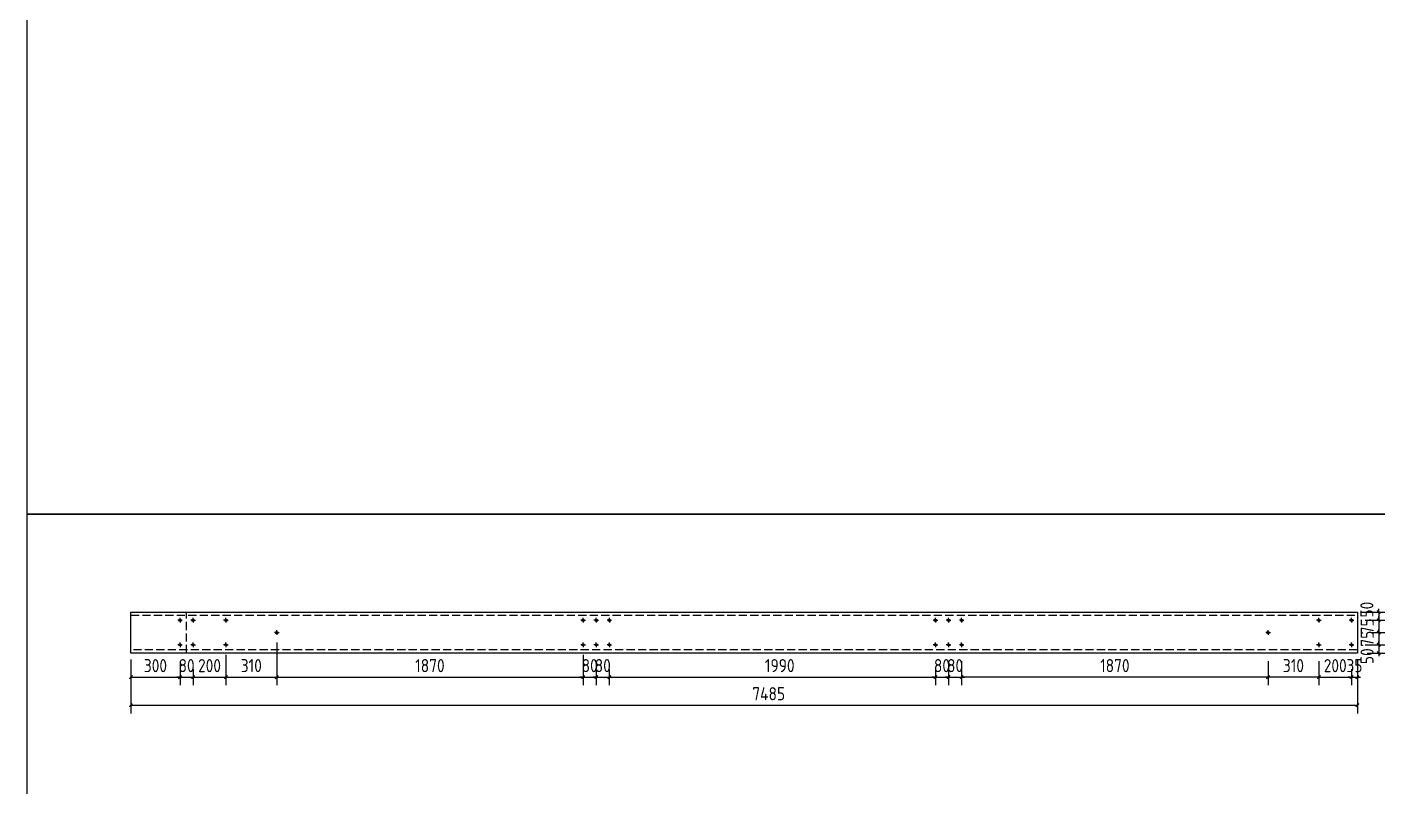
# Model space of a CAD drawing. Extents: x 810015 to 1451442, y -271755 to 145013.
# Drawn here: x 1097974 to 1139198, y -22396 to 782 of the extents above; entities that cross this region are included whole.
import ezdxf

# ---------------------------------------------------------------- set-up
doc = ezdxf.new("R2010")
doc.units = 0
doc.header["$LTSCALE"] = 1000
doc.header["$MEASUREMENT"] = 0
doc.linetypes.add('DASH', pattern=[0.35, 0.25, -0.1])
doc.styles.get("Standard").update_dxf_attribs({"font": 'gbenor.shx', "bigfont": 'gbcbig.shx'})
doc.dimstyles.get("Standard").update_dxf_attribs({"dimscale": 100, "dimtxt": 2.5, "dimasz": 1, "dimexe": 2.5, "dimexo": 3, "dimgap": 1.5, "dimtad": 1, "dimdec": 0, "dimzin": 0, "dimdsep": 46, "dimtxsty": 'Standard', "dimblk": 'ARCHTICK', "dimcen": 0.09, "dimadec": 0, "dimazin": 0, "dimtfac": 1, "dimtdec": 0, "dimtix": 1, "dimtmove": 2, "dimatfit": 3, "dimfxl": 1, "dimtolj": 1, "dimtzin": 0, "dimarcsym": 0})

# ---------------------------------------------------------------- blocks, each defined once
blk = doc.blocks.new('_ArchTick')
at = {"color": 0, "linetype": 'ByBlock', "const_width": 0.4}
blk.add_lwpolyline([(-0.5, -0.5), (0.5, 0.5)], dxfattribs=at)
blk = doc.blocks.new('*D115')
at = {"color": 0, "lineweight": -2}
for p, q in [((1102643, -18808), (1102643, -19295)), ((1103043, -18808), (1103043, -19295)), ((1102643, -19045), (1102543, -19045)), ((1102643, -19045), (1103043, -19045)), ((1103043, -19045), (1103143, -19045))]:
    blk.add_line(p, q, dxfattribs=at)
at = {"layer": 'Defpoints', "color": 0}
for p in [(1102643, -18508), (1103043, -18508), (1103043, -19045)]:
    blk.add_point(p, dxfattribs=at)
at = {"color": 0, "lineweight": -2, "xscale": 100, "yscale": 100, "zscale": 100}
blk.add_blockref('_ArchTick', (1102643, -19045), dxfattribs=at)
at = {"color": 0, "lineweight": -2, "xscale": 100, "yscale": 100, "zscale": 100, "rotation": 180}
blk.add_blockref('_ArchTick', (1103043, -19045), dxfattribs=at)
at = {"color": 0, "insert": (1102843, -18695), "char_height": 400, "attachment_point": 5}
blk.add_mtext('\\A1;80', dxfattribs=at)
blk = doc.blocks.new('*D116')
at = {"color": 0, "lineweight": -2}
for p, q in [((1103043, -18808), (1103043, -19295)), ((1104043, -18808), (1104043, -19295)), ((1103043, -19045), (1104043, -19045))]:
    blk.add_line(p, q, dxfattribs=at)
at = {"layer": 'Defpoints', "color": 0}
for p in [(1103043, -18508), (1104043, -18508), (1104043, -19045)]:
    blk.add_point(p, dxfattribs=at)
at = {"color": 0, "lineweight": -2, "xscale": 100, "yscale": 100, "zscale": 100, "rotation": 180}
blk.add_blockref('_ArchTick', (1103043, -19045), dxfattribs=at)
at = {"color": 0, "lineweight": -2, "xscale": 100, "yscale": 100, "zscale": 100}
blk.add_blockref('_ArchTick', (1104043, -19045), dxfattribs=at)
at = {"color": 0, "insert": (1103543, -18695), "char_height": 400, "attachment_point": 5}
blk.add_mtext('\\A1;200', dxfattribs=at)
blk = doc.blocks.new('*D117')
at = {"color": 0, "lineweight": -2}
for p, q in [((1114943, -18808), (1114943, -19295)), ((1115343, -18808), (1115343, -19295)), ((1114943, -19045), (1114843, -19045)), ((1114943, -19045), (1115343, -19045)), ((1115343, -19045), (1115443, -19045))]:
    blk.add_line(p, q, dxfattribs=at)
at = {"layer": 'Defpoints', "color": 0}
for p in [(1114943, -18508), (1115343, -18508), (1115343, -19045)]:
    blk.add_point(p, dxfattribs=at)
at = {"color": 0, "lineweight": -2, "xscale": 100, "yscale": 100, "zscale": 100}
blk.add_blockref('_ArchTick', (1114943, -19045), dxfattribs=at)
at = {"color": 0, "lineweight": -2, "xscale": 100, "yscale": 100, "zscale": 100, "rotation": 180}
blk.add_blockref('_ArchTick', (1115343, -19045), dxfattribs=at)
at = {"color": 0, "insert": (1115143, -18695), "char_height": 400, "attachment_point": 5}
blk.add_mtext('\\A1;80', dxfattribs=at)
blk = doc.blocks.new('*D118')
at = {"color": 0, "lineweight": -2}
for p, q in [((1115343, -18808), (1115343, -19295)), ((1115743, -18808), (1115743, -19295)), ((1115343, -19045), (1115243, -19045)), ((1115343, -19045), (1115743, -19045)), ((1115743, -19045), (1115843, -19045))]:
    blk.add_line(p, q, dxfattribs=at)
at = {"layer": 'Defpoints', "color": 0}
for p in [(1115343, -18508), (1115743, -18508), (1115743, -19045)]:
    blk.add_point(p, dxfattribs=at)
at = {"color": 0, "lineweight": -2, "xscale": 100, "yscale": 100, "zscale": 100}
blk.add_blockref('_ArchTick', (1115343, -19045), dxfattribs=at)
at = {"color": 0, "lineweight": -2, "xscale": 100, "yscale": 100, "zscale": 100, "rotation": 180}
blk.add_blockref('_ArchTick', (1115743, -19045), dxfattribs=at)
at = {"color": 0, "insert": (1115543, -18695), "char_height": 400, "attachment_point": 5}
blk.add_mtext('\\A1;80', dxfattribs=at)
blk = doc.blocks.new('*D119')
at = {"color": 0, "lineweight": -2}
for p, q in [((1115743, -18808), (1115743, -19295)), ((1125693, -18808), (1125693, -19295)), ((1115743, -19045), (1125693, -19045))]:
    blk.add_line(p, q, dxfattribs=at)
at = {"layer": 'Defpoints', "color": 0}
for p in [(1115743, -18508), (1125693, -18508), (1125693, -19045)]:
    blk.add_point(p, dxfattribs=at)
at = {"color": 0, "lineweight": -2, "xscale": 100, "yscale": 100, "zscale": 100, "rotation": 180}
blk.add_blockref('_ArchTick', (1115743, -19045), dxfattribs=at)
at = {"color": 0, "lineweight": -2, "xscale": 100, "yscale": 100, "zscale": 100}
blk.add_blockref('_ArchTick', (1125693, -19045), dxfattribs=at)
at = {"color": 0, "insert": (1120943, -18695), "char_height": 400, "attachment_point": 5}
blk.add_mtext('\\A1;1990', dxfattribs=at)
blk = doc.blocks.new('*D120')
at = {"color": 0, "lineweight": -2}
for p, q in [((1125693, -18808), (1125693, -19295)), ((1126093, -18808), (1126093, -19295)), ((1125693, -19045), (1125593, -19045)), ((1125693, -19045), (1126093, -19045)), ((1126093, -19045), (1126193, -19045))]:
    blk.add_line(p, q, dxfattribs=at)
at = {"layer": 'Defpoints', "color": 0}
for p in [(1125693, -18508), (1126093, -18508), (1126093, -19045)]:
    blk.add_point(p, dxfattribs=at)
at = {"color": 0, "lineweight": -2, "xscale": 100, "yscale": 100, "zscale": 100}
blk.add_blockref('_ArchTick', (1125693, -19045), dxfattribs=at)
at = {"color": 0, "lineweight": -2, "xscale": 100, "yscale": 100, "zscale": 100, "rotation": 180}
blk.add_blockref('_ArchTick', (1126093, -19045), dxfattribs=at)
at = {"color": 0, "insert": (1125893, -18695), "char_height": 400, "attachment_point": 5}
blk.add_mtext('\\A1;80', dxfattribs=at)
blk = doc.blocks.new('*D121')
at = {"color": 0, "lineweight": -2}
for p, q in [((1126093, -18808), (1126093, -19295)), ((1126493, -18808), (1126493, -19295)), ((1126093, -19045), (1125993, -19045)), ((1126093, -19045), (1126493, -19045)), ((1126493, -19045), (1126593, -19045))]:
    blk.add_line(p, q, dxfattribs=at)
at = {"layer": 'Defpoints', "color": 0}
for p in [(1126093, -18508), (1126493, -18508), (1126493, -19045)]:
    blk.add_point(p, dxfattribs=at)
at = {"color": 0, "lineweight": -2, "xscale": 100, "yscale": 100, "zscale": 100}
blk.add_blockref('_ArchTick', (1126093, -19045), dxfattribs=at)
at = {"color": 0, "lineweight": -2, "xscale": 100, "yscale": 100, "zscale": 100, "rotation": 180}
blk.add_blockref('_ArchTick', (1126493, -19045), dxfattribs=at)
at = {"color": 0, "insert": (1126293, -18695), "char_height": 400, "attachment_point": 5}
blk.add_mtext('\\A1;80', dxfattribs=at)
blk = doc.blocks.new('*D122')
at = {"color": 0, "lineweight": -2}
for p, q in [((1137393, -18808), (1137393, -19295)), ((1138393, -18808), (1138393, -19295)), ((1137393, -19045), (1138393, -19045))]:
    blk.add_line(p, q, dxfattribs=at)
at = {"layer": 'Defpoints', "color": 0}
for p in [(1137393, -18508), (1138393, -18508), (1138393, -19045)]:
    blk.add_point(p, dxfattribs=at)
at = {"color": 0, "lineweight": -2, "xscale": 100, "yscale": 100, "zscale": 100, "rotation": 180}
blk.add_blockref('_ArchTick', (1137393, -19045), dxfattribs=at)
at = {"color": 0, "lineweight": -2, "xscale": 100, "yscale": 100, "zscale": 100}
blk.add_blockref('_ArchTick', (1138393, -19045), dxfattribs=at)
at = {"color": 0, "insert": (1137893, -18695), "char_height": 400, "attachment_point": 5}
blk.add_mtext('\\A1;200', dxfattribs=at)
blk = doc.blocks.new('*D123')
at = {"color": 0, "lineweight": -2}
for p, q in [((1138393, -18808), (1138393, -19295)), ((1138568, -18808), (1138568, -19295)), ((1138393, -19045), (1138293, -19045)), ((1138393, -19045), (1138568, -19045)), ((1138568, -19045), (1138668, -19045))]:
    blk.add_line(p, q, dxfattribs=at)
at = {"layer": 'Defpoints', "color": 0}
for p in [(1138393, -18508), (1138568, -18508), (1138568, -19045)]:
    blk.add_point(p, dxfattribs=at)
at = {"color": 0, "lineweight": -2, "xscale": 100, "yscale": 100, "zscale": 100}
blk.add_blockref('_ArchTick', (1138393, -19045), dxfattribs=at)
at = {"color": 0, "lineweight": -2, "xscale": 100, "yscale": 100, "zscale": 100, "rotation": 180}
blk.add_blockref('_ArchTick', (1138568, -19045), dxfattribs=at)
at = {"color": 0, "insert": (1138481, -18695), "char_height": 400, "attachment_point": 5}
blk.add_mtext('\\A1;35', dxfattribs=at)
blk = doc.blocks.new('*D132')
at = {"color": 0, "lineweight": -2}
for p, q in [((1135843, -18558), (1135843, -19295)), ((1137393, -18558), (1137393, -19295)), ((1137393, -19045), (1135843, -19045))]:
    blk.add_line(p, q, dxfattribs=at)
at = {"layer": 'Defpoints', "color": 0}
for p in [(1135843, -18258), (1137393, -18258), (1135843, -19045)]:
    blk.add_point(p, dxfattribs=at)
at = {"color": 0, "lineweight": -2, "xscale": 100, "yscale": 100, "zscale": 100, "rotation": 180}
blk.add_blockref('_ArchTick', (1135843, -19045), dxfattribs=at)
at = {"color": 0, "lineweight": -2, "xscale": 100, "yscale": 100, "zscale": 100}
blk.add_blockref('_ArchTick', (1137393, -19045), dxfattribs=at)
at = {"color": 0, "insert": (1136618, -18695), "char_height": 400, "attachment_point": 5}
blk.add_mtext('\\A1;310', dxfattribs=at)
blk = doc.blocks.new('*D133')
at = {"color": 0, "lineweight": -2}
for p, q in [((1126493, -18558), (1126493, -19295)), ((1135843, -18558), (1135843, -19295)), ((1135843, -19045), (1126493, -19045))]:
    blk.add_line(p, q, dxfattribs=at)
at = {"layer": 'Defpoints', "color": 0}
for p in [(1126493, -18258), (1135843, -18258), (1126493, -19045)]:
    blk.add_point(p, dxfattribs=at)
at = {"color": 0, "lineweight": -2, "xscale": 100, "yscale": 100, "zscale": 100, "rotation": 180}
blk.add_blockref('_ArchTick', (1126493, -19045), dxfattribs=at)
at = {"color": 0, "lineweight": -2, "xscale": 100, "yscale": 100, "zscale": 100}
blk.add_blockref('_ArchTick', (1135843, -19045), dxfattribs=at)
at = {"color": 0, "insert": (1131168, -18695), "char_height": 400, "attachment_point": 5}
blk.add_mtext('\\A1;1870', dxfattribs=at)
blk = doc.blocks.new('*D134')
at = {"color": 0, "lineweight": -2}
for p, q in [((1138804, -17311), (1139471, -17311)), ((1138979, -17061), (1139471, -17061)), ((1139221, -17061), (1139221, -16961)), ((1139221, -17061), (1139221, -17311)), ((1139221, -17311), (1139221, -17411))]:
    blk.add_line(p, q, dxfattribs=at)
at = {"layer": 'Defpoints', "color": 0}
for p in [(1138504, -17311), (1138679, -17061), (1139221, -17311)]:
    blk.add_point(p, dxfattribs=at)
at = {"color": 0, "lineweight": -2, "xscale": 100, "yscale": 100, "zscale": 100}
for p, rotation in [((1139221, -17061), 270), ((1139221, -17311), 90)]:
    blk.add_blockref('_ArchTick', p, dxfattribs=dict(at, rotation=rotation))
at = {"color": 0, "insert": (1138858, -16986), "char_height": 400, "attachment_point": 5, "rotation": 90}
blk.add_mtext('\\A1;50', dxfattribs=at)
blk = doc.blocks.new('*D135')
at = {"color": 0, "lineweight": -2}
for p, q in [((1138804, -17311), (1139471, -17311)), ((1139221, -17311), (1139221, -17211)), ((1139221, -17311), (1139221, -17686)), ((1138979, -17686), (1139471, -17686)), ((1139221, -17686), (1139221, -17786))]:
    blk.add_line(p, q, dxfattribs=at)
at = {"layer": 'Defpoints', "color": 0}
for p in [(1138504, -17311), (1138679, -17686), (1139221, -17686)]:
    blk.add_point(p, dxfattribs=at)
at = {"color": 0, "lineweight": -2, "xscale": 100, "yscale": 100, "zscale": 100}
for p, rotation in [((1139221, -17311), 270), ((1139221, -17686), 90)]:
    blk.add_blockref('_ArchTick', p, dxfattribs=dict(at, rotation=rotation))
at = {"color": 0, "insert": (1138871, -17498), "char_height": 400, "attachment_point": 5, "rotation": 90}
blk.add_mtext('\\A1;75', dxfattribs=at)
blk = doc.blocks.new('*D136')
at = {"color": 0, "lineweight": -2}
for p, q in [((1138979, -17686), (1139471, -17686)), ((1139221, -17686), (1139221, -17586)), ((1139221, -17686), (1139221, -18061)), ((1138804, -18061), (1139471, -18061)), ((1139221, -18061), (1139221, -18161))]:
    blk.add_line(p, q, dxfattribs=at)
at = {"layer": 'Defpoints', "color": 0}
for p in [(1138679, -17686), (1138504, -18061), (1139221, -18061)]:
    blk.add_point(p, dxfattribs=at)
at = {"color": 0, "lineweight": -2, "xscale": 100, "yscale": 100, "zscale": 100}
for p, rotation in [((1139221, -17686), 270), ((1139221, -18061), 90)]:
    blk.add_blockref('_ArchTick', p, dxfattribs=dict(at, rotation=rotation))
at = {"color": 0, "insert": (1138871, -17873), "char_height": 400, "attachment_point": 5, "rotation": 90}
blk.add_mtext('\\A1;75', dxfattribs=at)
blk = doc.blocks.new('*D137')
at = {"color": 0, "lineweight": -2}
for p, q in [((1138804, -18061), (1139471, -18061)), ((1139221, -18061), (1139221, -17961)), ((1139221, -18061), (1139221, -18311)), ((1138871, -18311), (1139471, -18311)), ((1139221, -18311), (1139221, -18411))]:
    blk.add_line(p, q, dxfattribs=at)
at = {"layer": 'Defpoints', "color": 0}
for p in [(1138504, -18061), (1138571, -18311), (1139221, -18311)]:
    blk.add_point(p, dxfattribs=at)
at = {"color": 0, "lineweight": -2, "xscale": 100, "yscale": 100, "zscale": 100}
for p, rotation in [((1139221, -18061), 270), ((1139221, -18311), 90)]:
    blk.add_blockref('_ArchTick', p, dxfattribs=dict(at, rotation=rotation))
at = {"color": 0, "insert": (1138864, -18407), "char_height": 400, "attachment_point": 5, "rotation": 90}
blk.add_mtext('\\A1;50', dxfattribs=at)
blk = doc.blocks.new('*D138')
at = {"color": 0, "lineweight": -2}
for p, q in [((1138660, -17061), (1140217, -17061)), ((1139967, -17061), (1139967, -18311)), ((1138868, -18311), (1140217, -18311))]:
    blk.add_line(p, q, dxfattribs=at)
at = {"layer": 'Defpoints', "color": 0}
for p in [(1138360, -17061), (1138568, -18311), (1139967, -18311)]:
    blk.add_point(p, dxfattribs=at)
at = {"color": 0, "lineweight": -2, "xscale": 100, "yscale": 100, "zscale": 100}
for p, rotation in [((1139967, -17061), 90), ((1139967, -18311), 270)]:
    blk.add_blockref('_ArchTick', p, dxfattribs=dict(at, rotation=rotation))
at = {"color": 0, "insert": (1139617, -17686), "char_height": 400, "attachment_point": 5, "rotation": 90}
blk.add_mtext('\\A1;250', dxfattribs=at)
blk = doc.blocks.new('*D139')
at = {"color": 0, "lineweight": -2}
for p, q in [((1101143, -18808), (1101143, -19295)), ((1102643, -18558), (1102643, -19295)), ((1101143, -19045), (1102643, -19045))]:
    blk.add_line(p, q, dxfattribs=at)
at = {"layer": 'Defpoints', "color": 0}
for p in [(1101143, -18508), (1102643, -18258), (1102643, -19045)]:
    blk.add_point(p, dxfattribs=at)
at = {"color": 0, "lineweight": -2, "xscale": 100, "yscale": 100, "zscale": 100, "rotation": 180}
blk.add_blockref('_ArchTick', (1101143, -19045), dxfattribs=at)
at = {"color": 0, "lineweight": -2, "xscale": 100, "yscale": 100, "zscale": 100}
blk.add_blockref('_ArchTick', (1102643, -19045), dxfattribs=at)
at = {"color": 0, "insert": (1101893, -18695), "char_height": 400, "attachment_point": 5}
blk.add_mtext('\\A1;300', dxfattribs=at)
blk = doc.blocks.new('*D736')
at = {"color": 0, "lineweight": -2}
for p, q in [((1101143, -18511), (1101143, -20152)), ((1138568, -18511), (1138568, -20152)), ((1101143, -19902), (1138568, -19902))]:
    blk.add_line(p, q, dxfattribs=at)
at = {"layer": 'Defpoints', "color": 0}
for p in [(1101143, -18211), (1138568, -18211), (1138568, -19902)]:
    blk.add_point(p, dxfattribs=at)
at = {"color": 0, "lineweight": -2, "xscale": 100, "yscale": 100, "zscale": 100, "rotation": 180}
blk.add_blockref('_ArchTick', (1101143, -19902), dxfattribs=at)
at = {"color": 0, "lineweight": -2, "xscale": 100, "yscale": 100, "zscale": 100}
blk.add_blockref('_ArchTick', (1138568, -19902), dxfattribs=at)
at = {"color": 0, "insert": (1120606, -19552), "char_height": 400, "attachment_point": 5}
blk.add_mtext('\\A1;7485', dxfattribs=at)
blk = doc.blocks.new('*D740')
at = {"color": 0, "lineweight": -2}
for p, q in [((1105593, -17986), (1105593, -19295)), ((1104043, -18361), (1104043, -19295)), ((1104043, -19045), (1105593, -19045))]:
    blk.add_line(p, q, dxfattribs=at)
at = {"layer": 'Defpoints', "color": 0}
for p in [(1105593, -17686), (1104043, -18061), (1105593, -19045)]:
    blk.add_point(p, dxfattribs=at)
at = {"color": 0, "lineweight": -2, "xscale": 100, "yscale": 100, "zscale": 100, "rotation": 180}
blk.add_blockref('_ArchTick', (1104043, -19045), dxfattribs=at)
at = {"color": 0, "lineweight": -2, "xscale": 100, "yscale": 100, "zscale": 100}
blk.add_blockref('_ArchTick', (1105593, -19045), dxfattribs=at)
at = {"color": 0, "insert": (1104818, -18695), "char_height": 400, "attachment_point": 5}
blk.add_mtext('\\A1;310', dxfattribs=at)
blk = doc.blocks.new('*D741')
at = {"color": 0, "lineweight": -2}
for p, q in [((1105593, -17986), (1105593, -19295)), ((1114943, -18361), (1114943, -19295)), ((1105593, -19045), (1114943, -19045))]:
    blk.add_line(p, q, dxfattribs=at)
at = {"layer": 'Defpoints', "color": 0}
for p in [(1105593, -17686), (1114943, -18061), (1114943, -19045)]:
    blk.add_point(p, dxfattribs=at)
at = {"color": 0, "lineweight": -2, "xscale": 100, "yscale": 100, "zscale": 100, "rotation": 180}
blk.add_blockref('_ArchTick', (1105593, -19045), dxfattribs=at)
at = {"color": 0, "lineweight": -2, "xscale": 100, "yscale": 100, "zscale": 100}
blk.add_blockref('_ArchTick', (1114943, -19045), dxfattribs=at)
at = {"color": 0, "insert": (1110268, -18695), "char_height": 400, "attachment_point": 5}
blk.add_mtext('\\A1;1870', dxfattribs=at)

msp = doc.modelspace()

# ---------------------------------------------------------------- linework, layer by layer
for p, q in [((1101143.3, -17060.8), (1138568.3, -17060.8)), ((1101143.3, -18310.8), (1101143.3, -17060.8)), ((1138568.3, -17060.8), (1138568.3, -18310.8)), ((1138568.3, -18310.8), (1101143.3, -18310.8))]:
    msp.add_line(p, q)
at = {"linetype": 'DASH'}
for p, q in [((1101143.3, -17160.8), (1138568.3, -17160.8)), ((1138568.3, -18210.8), (1101143.3, -18210.8))]:
    msp.add_line(p, q, dxfattribs=at)
at = {"color": 2}
for p, q in [((1102643.3, -17310.8), (1102573.3, -17310.8)), ((1102643.3, -17310.8), (1102643.3, -17240.8)), ((1102643.3, -17310.8), (1102713.3, -17310.8)), ((1102643.3, -17310.8), (1102643.3, -17380.8)), ((1103043.3, -17310.8), (1102973.3, -17310.8)), ((1103043.3, -17310.8), (1103043.3, -17240.8)), ((1103043.3, -17310.8), (1103113.3, -17310.8)), ((1103043.3, -17310.8), (1103043.3, -17380.8)), ((1104043.3, -17310.8), (1103973.3, -17310.8)), ((1104043.3, -17310.8), (1104043.3, -17240.8)), ((1104043.3, -17310.8), (1104113.3, -17310.8)), ((1104043.3, -17310.8), (1104043.3, -17380.8)), ((1114943.3, -17310.8), (1114873.3, -17310.8)), ((1114943.3, -17310.8), (1114943.3, -17240.8)), ((1114943.3, -17310.8), (1115013.3, -17310.8)), ((1114943.3, -17310.8), (1114943.3, -17380.8)), ((1115343.3, -17310.8), (1115273.3, -17310.8)), ((1115343.3, -17310.8), (1115343.3, -17240.8)), ((1115343.3, -17310.8), (1115413.3, -17310.8)), ((1115343.3, -17310.8), (1115343.3, -17380.8)), ((1115743.3, -17310.8), (1115673.3, -17310.8)), ((1115743.3, -17310.8), (1115743.3, -17240.8)), ((1115743.3, -17310.8), (1115813.3, -17310.8)), ((1115743.3, -17310.8), (1115743.3, -17380.8)), ((1125693.3, -17310.8), (1125623.3, -17310.8)), ((1125693.3, -17310.8), (1125693.3, -17240.8)), ((1125693.3, -17310.8), (1125763.3, -17310.8)), ((1125693.3, -17310.8), (1125693.3, -17380.8)), ((1126093.3, -17310.8), (1126023.3, -17310.8)), ((1126093.3, -17310.8), (1126093.3, -17240.8)), ((1126093.3, -17310.8), (1126163.3, -17310.8)), ((1126093.3, -17310.8), (1126093.3, -17380.8)), ((1126493.3, -17310.8), (1126423.3, -17310.8)), ((1126493.3, -17310.8), (1126493.3, -17240.8)), ((1126493.3, -17310.8), (1126563.3, -17310.8)), ((1126493.3, -17310.8), (1126493.3, -17380.8)), ((1137393.3, -17310.8), (1137323.3, -17310.8)), ((1137393.3, -17310.8), (1137393.3, -17240.8)), ((1137393.3, -17310.8), (1137463.3, -17310.8)), ((1137393.3, -17310.8), (1137393.3, -17380.8)), ((1138393.3, -17310.8), (1138323.3, -17310.8)), ((1138393.3, -17310.8), (1138393.3, -17240.8)), ((1138393.3, -17310.8), (1138463.3, -17310.8)), ((1138393.3, -17310.8), (1138393.3, -17380.8)), ((1105593.3, -17685.8), (1105523.3, -17685.8)), ((1105593.2, -17685.8), (1105593.2, -17615.8)), ((1105593.3, -17685.8), (1105663.3, -17685.8)), ((1105593.3, -17685.8), (1105593.3, -17755.8)), ((1135843.3, -17685.8), (1135773.3, -17685.8)), ((1135843.2, -17685.8), (1135843.2, -17615.8)), ((1135843.3, -17685.8), (1135913.3, -17685.8)), ((1135843.3, -17685.8), (1135843.3, -17755.8)), ((1102643.3, -18060.8), (1102573.3, -18060.8)), ((1102643.3, -18060.8), (1102643.3, -17990.8)), ((1102643.3, -18060.8), (1102713.3, -18060.8)), ((1102643.3, -18060.8), (1102643.3, -18130.8)), ((1103043.3, -18060.8), (1102973.3, -18060.8)), ((1103043.3, -18060.8), (1103043.3, -17990.8)), ((1103043.3, -18060.8), (1103113.3, -18060.8)), ((1103043.3, -18060.8), (1103043.3, -18130.8)), ((1104043.3, -18060.8), (1103973.3, -18060.8)), ((1104043.3, -18060.8), (1104043.3, -17990.8)), ((1104043.3, -18060.8), (1104113.3, -18060.8)), ((1104043.3, -18060.8), (1104043.3, -18130.8)), ((1114943.3, -18060.8), (1114873.3, -18060.8)), ((1114943.3, -18060.8), (1114943.3, -17990.8)), ((1114943.3, -18060.8), (1115013.3, -18060.8)), ((1114943.3, -18060.8), (1114943.3, -18130.8)), ((1115343.3, -18060.8), (1115273.3, -18060.8)), ((1115343.3, -18060.8), (1115343.3, -17990.8)), ((1115343.3, -18060.8), (1115413.3, -18060.8)), ((1115343.3, -18060.8), (1115343.3, -18130.8)), ((1115743.3, -18060.8), (1115673.3, -18060.8)), ((1115743.3, -18060.8), (1115743.3, -17990.8)), ((1115743.3, -18060.8), (1115813.3, -18060.8)), ((1115743.3, -18060.8), (1115743.3, -18130.8)), ((1125693.3, -18060.8), (1125623.3, -18060.8)), ((1125693.3, -18060.8), (1125693.3, -17990.8)), ((1125693.3, -18060.8), (1125763.3, -18060.8)), ((1125693.3, -18060.8), (1125693.3, -18130.8)), ((1126093.3, -18060.8), (1126023.3, -18060.8)), ((1126093.3, -18060.8), (1126093.3, -17990.8)), ((1126093.3, -18060.8), (1126163.3, -18060.8)), ((1126093.3, -18060.8), (1126093.3, -18130.8)), ((1126493.3, -18060.8), (1126423.3, -18060.8)), ((1126493.3, -18060.8), (1126493.3, -17990.8)), ((1126493.3, -18060.8), (1126563.3, -18060.8)), ((1126493.3, -18060.8), (1126493.3, -18130.8)), ((1137393.3, -18060.8), (1137323.3, -18060.8)), ((1137393.3, -18060.8), (1137393.3, -17990.8)), ((1137393.3, -18060.8), (1137463.3, -18060.8)), ((1137393.3, -18060.8), (1137393.3, -18130.8)), ((1138393.3, -18060.8), (1138323.3, -18060.8)), ((1138393.3, -18060.8), (1138393.3, -17990.8)), ((1138393.3, -18060.8), (1138463.3, -18060.8)), ((1138393.3, -18060.8), (1138393.3, -18130.8))]:
    msp.add_line(p, q, dxfattribs=at)
at = {"color": 2, "linetype": 'DASH'}
msp.add_line((1102843.3, -18310.8), (1102843.3, -17060.8), dxfattribs=at)
for points in [[(1097974.1, 17425.9), (1142524.1, 17425.9), (1142524.1, -14074.1), (1097974.1, -14074.1)], [(1097974.1, -14074.1), (1142524.1, -14074.1), (1142524.1, -45574.1), (1097974.1, -45574.1)]]:
    msp.add_lwpolyline(points, close=True)
for centre in [(1102643.3, -17310.8), (1103043.3, -17310.8), (1104043.3, -17310.8), (1114943.3, -17310.8), (1115343.3, -17310.8), (1115743.3, -17310.8), (1125693.3, -17310.8), (1126093.3, -17310.8), (1126493.3, -17310.8), (1137393.3, -17310.8), (1138393.3, -17310.8), (1105593.3, -17685.8), (1135843.3, -17685.8), (1102643.3, -18060.8), (1103043.3, -18060.8), (1104043.3, -18060.8), (1114943.3, -18060.8), (1115343.3, -18060.8), (1115743.3, -18060.8), (1125693.3, -18060.8), (1126093.3, -18060.8), (1126493.3, -18060.8), (1137393.3, -18060.8), (1138393.3, -18060.8)]:
    msp.add_circle(centre, 35)

# ---------------------------------------------------------------- dimensions: what is measured, and where the dimension line sits
at = {"color": 3}
for base, p1, p2, angle, picture, middle, dimtype in [((1139220.8, -17310.8), (1138678.5, -17060.8), (1138503.6, -17310.8), 90, '*D134', (1138857.9, -16985.8), 160), ((1139220.8, -18310.8), (1138503.5, -18060.8), (1138571.2, -18310.8), 90, '*D137', (1138863.9, -18407.3), 160), ((1138568.3, -19901.6), (1101143.3, -18210.8), (1138568.3, -18210.8), 0, '*D736', (1120605.8, -19551.6), 161)]:
    dim = msp.add_linear_dim(base=base, p1=p1, p2=p2, angle=angle, dimstyle='Standard', override={"dimtxt": 4, "dimlfac": 0.2}, dxfattribs=at)
    dim.commit()
    dim.dimension.update_dxf_attribs({"geometry": picture, "text_midpoint": middle, "dimtype": dimtype})
for base, p1, p2, picture, middle in [((1139966.6, -18310.8), (1138360.4, -17060.8), (1138568.3, -18310.8), '*D138', (1139616.6, -17685.8)), ((1139220.8, -17685.8), (1138503.6, -17310.8), (1138678.5, -17685.8), '*D135', (1138870.8, -17498.3)), ((1139220.8, -18060.8), (1138678.5, -17685.8), (1138503.5, -18060.8), '*D136', (1138870.8, -17873.3))]:
    dim = msp.add_linear_dim(base=base, p1=p1, p2=p2, angle=90, dimstyle='Standard', override={"dimtxt": 4, "dimlfac": 0.2}, dxfattribs=at)
    dim.commit()
    dim.dimension.update_dxf_attribs({"geometry": picture, "text_midpoint": middle})
for base, p1, p2, picture, middle in [((1105593.3, -19044.5), (1104043.3, -18060.8), (1105593.3, -17685.8), '*D740', (1104818.3, -18694.5)), ((1114943.3, -19044.5), (1105593.3, -17685.8), (1114943.3, -18060.8), '*D741', (1110268.3, -18694.5)), ((1102643.3, -19044.5), (1101143.3, -18508.3), (1102643.3, -18258.3), '*D139', (1101893.3, -18694.5)), ((1103043.3, -19044.5), (1102643.3, -18508.3), (1103043.3, -18508.3), '*D115', (1102843.3, -18694.5)), ((1104043.3, -19044.5), (1103043.3, -18508.3), (1104043.3, -18508.3), '*D116', (1103543.3, -18694.5)), ((1115343.3, -19044.5), (1114943.3, -18508.3), (1115343.3, -18508.3), '*D117', (1115143.3, -18694.5)), ((1115743.3, -19044.5), (1115343.3, -18508.3), (1115743.3, -18508.3), '*D118', (1115543.3, -18694.5)), ((1126093.3, -19044.5), (1125693.3, -18508.3), (1126093.3, -18508.3), '*D120', (1125893.3, -18694.5)), ((1126493.3, -19044.5), (1126093.3, -18508.3), (1126493.3, -18508.3), '*D121', (1126293.3, -18694.5)), ((1126493.3, -19044.5), (1135843.3, -18258.3), (1126493.3, -18258.3), '*D133', (1131168.3, -18694.5)), ((1135843.3, -19044.5), (1137393.3, -18258.3), (1135843.3, -18258.3), '*D132', (1136618.3, -18694.5)), ((1138393.3, -19044.5), (1137393.3, -18508.3), (1138393.3, -18508.3), '*D122', (1137893.3, -18694.5)), ((1138568.3, -19044.5), (1138393.3, -18508.3), (1138568.3, -18508.3), '*D123', (1138480.8, -18694.5))]:
    dim = msp.add_linear_dim(base=base, p1=p1, p2=p2, dimstyle='Standard', override={"dimtxt": 4, "dimlfac": 0.2}, dxfattribs=at)
    dim.commit()
    dim.dimension.update_dxf_attribs({"geometry": picture, "text_midpoint": middle})
dim = msp.add_linear_dim(base=(1125693.3, -19044.5), p1=(1115743.3, -18508.3), p2=(1125693.3, -18508.3), dimstyle='Standard', override={"dimtxt": 4, "dimlfac": 0.2}, dxfattribs=at)
dim.commit()
dim.dimension.update_dxf_attribs({"geometry": '*D119', "text_midpoint": (1120943.3, -18694.5), "dimtype": 160})

doc.saveas('drawing.dxf')
